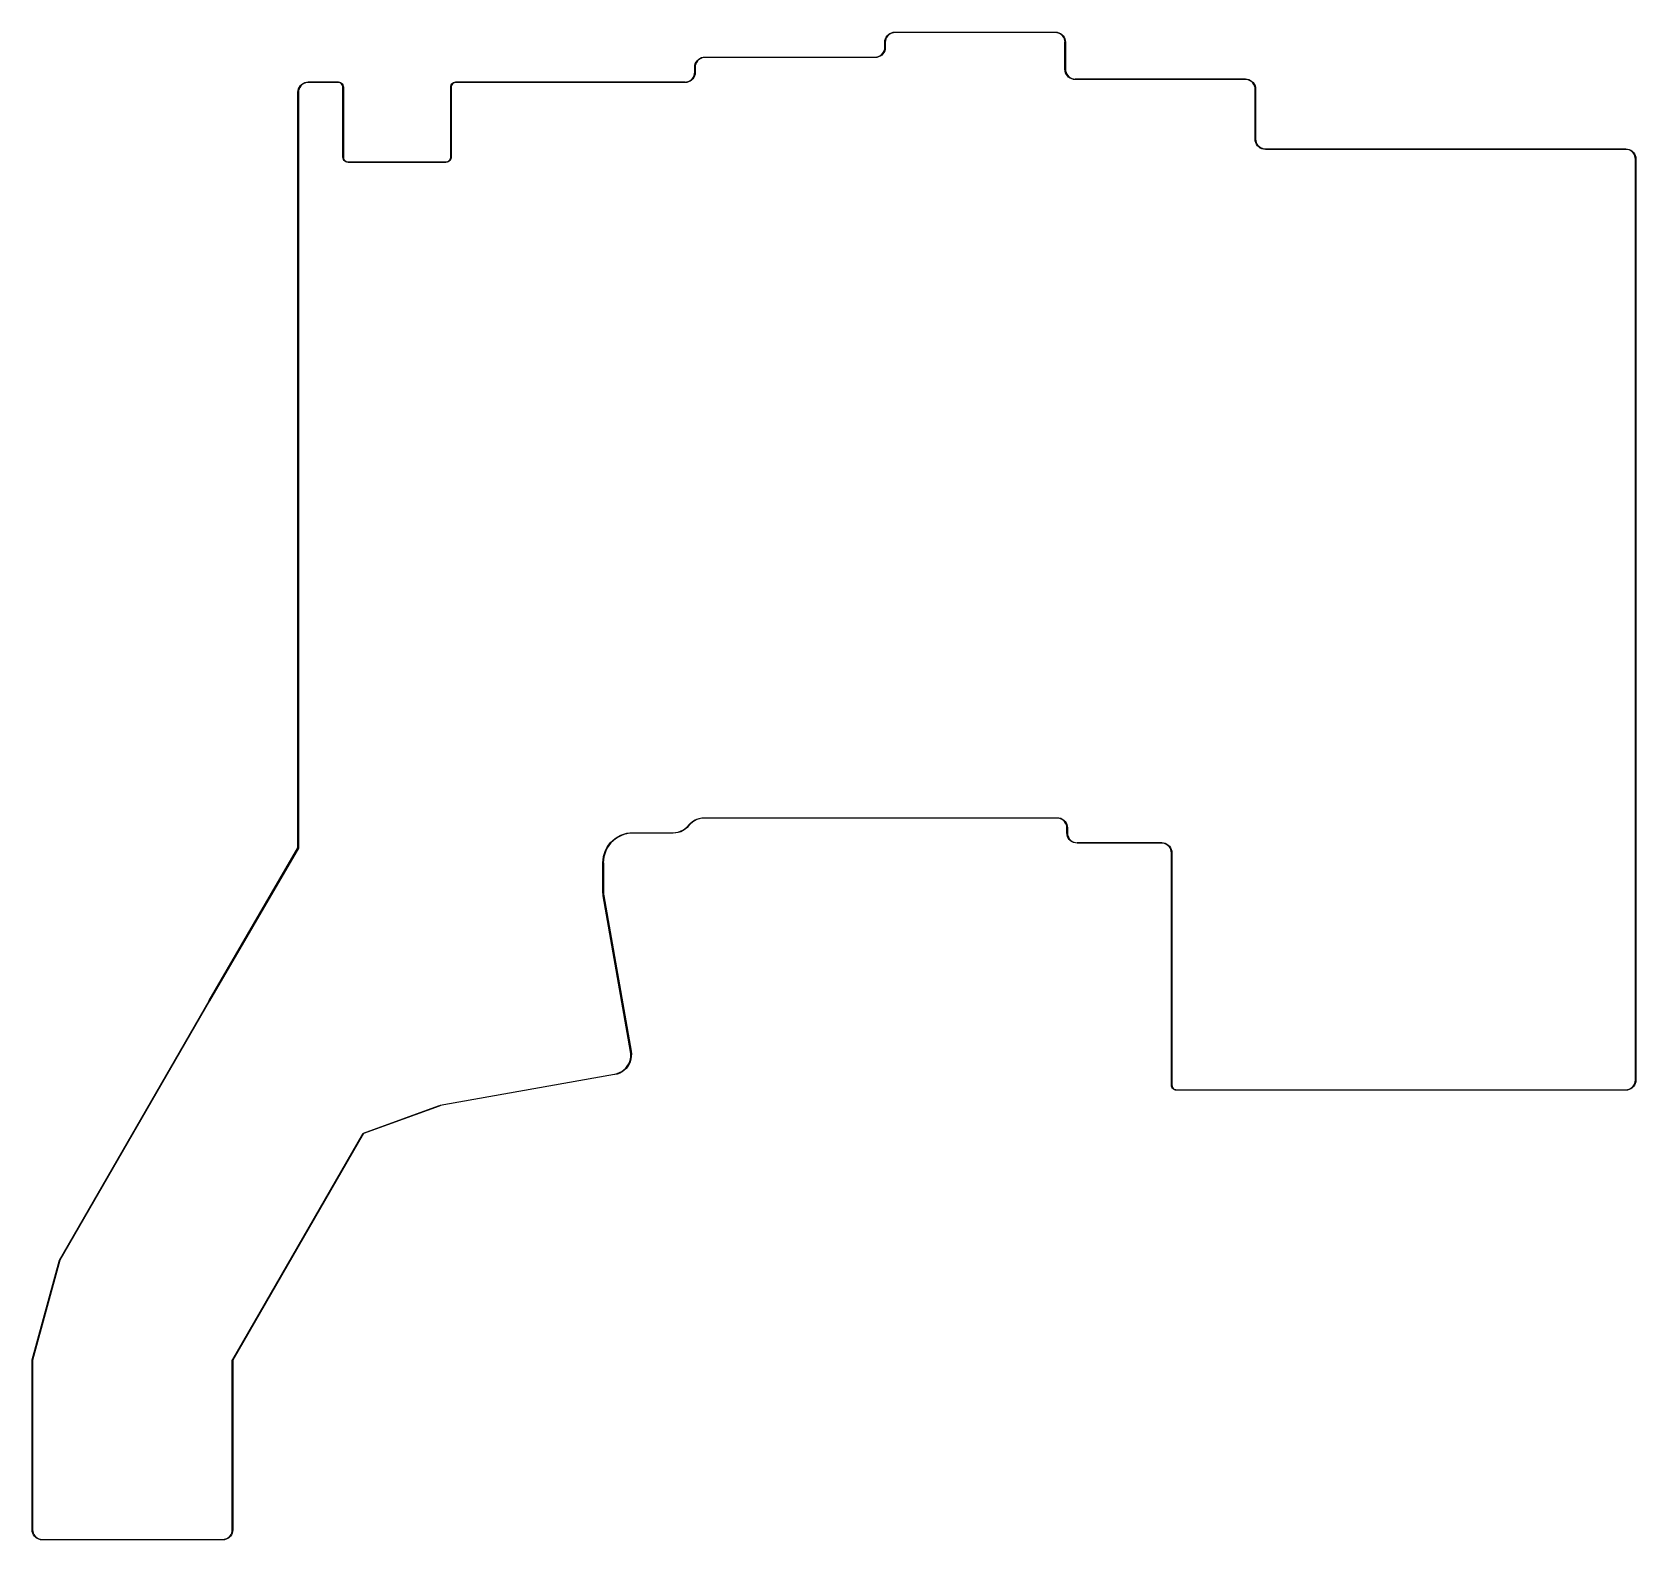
# Model space of a CAD drawing. Extents: x 62 to 222, y -188 to -37.
import ezdxf

# ---------------------------------------------------------------- set-up
doc = ezdxf.new("R2010")
doc.units = 0
doc.layers.add('BLACK', color=7, linetype='CONTINUOUS')

msp = doc.modelspace()

# ---------------------------------------------------------------- linework, layer by layer
at = {"layer": 'BLACK', "linetype": 'CONTINUOUS'}
for p, q in [((147.01, -38.2947), (147.026, -38.1167)), ((147.01, -38.7947), (147.01, -38.2947)), ((147.026, -38.1167), (147.072, -37.9441)), ((147.071, -38.1248), (147.057, -38.2873)), ((147.057, -38.2873), (147.06, -38.2947)), ((147.06, -38.2947), (147.06, -38.7947)), ((147.115, -37.96), (147.071, -38.1248)), ((147.072, -37.9441), (147.147, -37.7822)), ((147.187, -37.8053), (147.115, -37.96)), ((147.147, -37.7822), (147.25, -37.6358)), ((147.285, -37.6656), (147.187, -37.8053)), ((147.25, -37.6358), (147.376, -37.5095)), ((147.406, -37.545), (147.285, -37.6656)), ((147.376, -37.5095), (147.522, -37.407)), ((147.546, -37.4471), (147.406, -37.545)), ((147.522, -37.407), (147.684, -37.3315)), ((147.7, -37.375), (147.546, -37.4471)), ((147.684, -37.3315), (147.857, -37.2853)), ((147.865, -37.3308), (147.7, -37.375)), ((147.857, -37.2853), (148.035, -37.2697)), ((148.028, -37.3166), (147.865, -37.3308)), ((148.035, -37.3197), (148.028, -37.3166)), ((148.035, -37.2697), (148.035, -37.2697)), ((148.035, -37.2697), (164.085, -37.2697)), ((164.085, -37.3197), (148.035, -37.3197)), ((164.085, -37.2697), (164.263, -37.2853)), ((164.092, -37.3166), (164.085, -37.3197)), ((164.255, -37.3309), (164.092, -37.3166)), ((164.42, -37.375), (164.255, -37.3309)), ((164.263, -37.2853), (164.436, -37.3315)), ((164.574, -37.4471), (164.42, -37.375)), ((164.436, -37.3315), (164.597, -37.407)), ((164.714, -37.545), (164.574, -37.4471)), ((164.597, -37.407), (164.744, -37.5095)), ((164.835, -37.6656), (164.714, -37.545)), ((164.744, -37.5095), (164.87, -37.6359)), ((164.933, -37.8053), (164.835, -37.6656)), ((164.87, -37.6359), (164.973, -37.7822)), ((165.005, -37.96), (164.933, -37.8053)), ((164.973, -37.7822), (165.048, -37.9441)), ((165.049, -38.1248), (165.005, -37.96)), ((165.048, -37.9441), (165.094, -38.1167)), ((165.063, -38.2873), (165.049, -38.1248)), ((165.06, -38.2947), (165.063, -38.2873)), ((165.06, -40.9947), (165.06, -38.2947)), ((165.094, -38.1167), (165.11, -38.2947)), ((165.11, -38.2947), (165.11, -38.2947)), ((165.11, -38.2947), (165.11, -40.9947)), ((128.097, -40.2822), (128.2, -40.1358)), ((128.235, -40.1656), (128.137, -40.3053)), ((128.2, -40.1358), (128.326, -40.0095)), ((128.356, -40.045), (128.235, -40.1656)), ((128.326, -40.0095), (128.472, -39.907)), ((128.496, -39.9471), (128.356, -40.045)), ((128.472, -39.907), (128.634, -39.8315)), ((128.65, -39.875), (128.496, -39.9471)), ((128.634, -39.8315), (128.807, -39.7853)), ((128.815, -39.8308), (128.65, -39.875)), ((128.807, -39.7853), (128.985, -39.7697)), ((128.978, -39.8166), (128.815, -39.8308)), ((128.985, -39.8197), (128.978, -39.8166)), ((128.985, -39.7697), (128.985, -39.7697)), ((128.985, -39.7697), (146.035, -39.7697)), ((146.035, -39.8197), (128.985, -39.8197)), ((146.035, -39.7697), (146.042, -39.7728)), ((146.213, -39.8041), (146.035, -39.8197)), ((146.035, -39.8197), (146.035, -39.8197)), ((146.042, -39.7728), (146.205, -39.7586)), ((146.205, -39.7586), (146.37, -39.7144)), ((146.386, -39.7579), (146.213, -39.8041)), ((146.37, -39.7144), (146.524, -39.6423)), ((146.547, -39.6824), (146.386, -39.7579)), ((146.524, -39.6423), (146.664, -39.5444)), ((146.694, -39.5799), (146.547, -39.6824)), ((146.664, -39.5444), (146.785, -39.4238)), ((146.82, -39.4536), (146.694, -39.5799)), ((146.785, -39.4238), (146.883, -39.2841)), ((146.923, -39.3072), (146.82, -39.4536)), ((146.883, -39.2841), (146.955, -39.1294)), ((146.998, -39.1453), (146.923, -39.3072)), ((146.955, -39.1294), (146.999, -38.9647)), ((147.044, -38.9727), (146.998, -39.1453)), ((146.999, -38.9647), (147.013, -38.8021)), ((147.013, -38.8021), (147.01, -38.7947)), ((147.06, -38.7947), (147.044, -38.9727)), ((127.833, -41.7841), (127.905, -41.6294)), ((127.948, -41.6453), (127.873, -41.8072)), ((127.905, -41.6294), (127.949, -41.4647)), ((127.994, -41.4727), (127.948, -41.6453)), ((127.949, -41.4647), (127.963, -41.3021)), ((127.96, -40.7947), (127.976, -40.6167)), ((127.96, -41.2947), (127.96, -40.7947)), ((127.963, -41.3021), (127.96, -41.2947)), ((127.976, -40.6167), (128.022, -40.4441)), ((128.01, -41.2947), (127.994, -41.4727)), ((128.021, -40.6248), (128.007, -40.7873)), ((128.007, -40.7873), (128.01, -40.7947)), ((128.01, -40.7947), (128.01, -41.2947)), ((128.065, -40.46), (128.021, -40.6248)), ((128.022, -40.4441), (128.097, -40.2822)), ((128.137, -40.3053), (128.065, -40.46)), ((165.076, -41.1727), (165.06, -40.9947)), ((165.06, -40.9947), (165.06, -40.9947)), ((165.122, -41.3453), (165.076, -41.1727)), ((165.11, -40.9947), (165.107, -41.0022)), ((165.107, -41.0022), (165.121, -41.1647)), ((165.121, -41.1647), (165.165, -41.3295)), ((165.197, -41.5072), (165.122, -41.3453)), ((165.165, -41.3295), (165.237, -41.4841)), ((165.3, -41.6536), (165.197, -41.5072)), ((165.237, -41.4841), (165.335, -41.6238)), ((165.426, -41.7799), (165.3, -41.6536)), ((165.335, -41.6238), (165.456, -41.7445)), ((165.456, -41.7445), (165.596, -41.8423)), ((88.2141, -43.2947), (88.2296, -43.1167)), ((88.2141, -118.993), (88.2141, -43.2947)), ((88.2296, -43.1167), (88.2759, -42.9441)), ((88.2752, -43.1248), (88.261, -43.2873)), ((88.261, -43.2873), (88.264, -43.2947)), ((88.264, -43.2947), (88.264, -119)), ((88.3193, -42.96), (88.2752, -43.1248)), ((88.2759, -42.9441), (88.3514, -42.7822)), ((88.3914, -42.8053), (88.3193, -42.96)), ((88.3514, -42.7822), (88.4538, -42.6358)), ((88.4893, -42.6656), (88.3914, -42.8053)), ((88.4538, -42.6358), (88.5802, -42.5095)), ((88.6099, -42.5449), (88.4893, -42.6656)), ((88.5802, -42.5095), (88.7265, -42.407)), ((88.7497, -42.4471), (88.6099, -42.5449)), ((88.7265, -42.407), (88.8885, -42.3315)), ((88.9043, -42.375), (88.7497, -42.4471)), ((88.8885, -42.3315), (89.0611, -42.2852)), ((89.0691, -42.3308), (88.9043, -42.375)), ((89.0611, -42.2852), (89.239, -42.2696)), ((89.2315, -42.3166), (89.0691, -42.3308)), ((89.239, -42.3197), (89.2315, -42.3166)), ((89.239, -42.2696), (89.239, -42.2697)), ((89.239, -42.2697), (92.239, -42.2697)), ((92.239, -42.3197), (89.239, -42.3197)), ((92.239, -42.2697), (92.2391, -42.2697)), ((92.2466, -42.3166), (92.239, -42.3197)), ((92.2391, -42.2697), (92.2391, -42.2697)), ((92.2391, -42.2697), (92.3559, -42.2829)), ((92.363, -42.3319), (92.2466, -42.3166)), ((92.3559, -42.2829), (92.4668, -42.3217)), ((92.4786, -42.3798), (92.363, -42.3319)), ((92.4668, -42.3217), (92.5664, -42.3843)), ((92.5778, -42.456), (92.4786, -42.3798)), ((92.5664, -42.3843), (92.6495, -42.4674)), ((92.6539, -42.5552), (92.5778, -42.456)), ((92.6495, -42.4674), (92.712, -42.5669)), ((92.7018, -42.6707), (92.6539, -42.5552)), ((92.7171, -42.7873), (92.7018, -42.6707)), ((92.712, -42.5669), (92.7508, -42.6779)), ((92.7141, -42.7947), (92.7171, -42.7873)), ((92.7141, -49.7947), (92.7141, -42.7947)), ((92.7508, -42.6779), (92.764, -42.7945)), ((92.764, -42.7945), (92.764, -42.7947)), ((92.764, -42.7947), (92.764, -49.7947)), ((103.514, -42.7947), (103.527, -42.6779)), ((103.514, -49.7947), (103.514, -42.7947)), ((103.527, -42.6779), (103.566, -42.5669)), ((103.576, -42.6707), (103.561, -42.7872)), ((103.561, -42.7872), (103.564, -42.7947)), ((103.564, -42.7947), (103.564, -49.7947)), ((103.566, -42.5669), (103.629, -42.4674)), ((103.624, -42.5551), (103.576, -42.6707)), ((103.7, -42.4559), (103.624, -42.5551)), ((103.629, -42.4674), (103.712, -42.3842)), ((103.799, -42.3798), (103.7, -42.4559)), ((103.712, -42.3842), (103.811, -42.3217)), ((103.915, -42.3319), (103.799, -42.3798)), ((103.811, -42.3217), (103.922, -42.2828)), ((104.031, -42.3166), (103.915, -42.3319)), ((103.922, -42.2828), (104.039, -42.2696)), ((104.039, -42.3197), (104.031, -42.3166)), ((104.039, -42.2696), (104.039, -42.2697)), ((104.039, -42.2697), (104.039, -42.2697)), ((104.039, -42.2697), (104.039, -42.2697)), ((104.039, -42.2697), (126.985, -42.2697)), ((126.985, -42.3197), (104.039, -42.3197)), ((126.985, -42.2697), (126.992, -42.2728)), ((127.163, -42.3041), (126.985, -42.3197)), ((126.985, -42.3197), (126.985, -42.3197)), ((126.992, -42.2728), (127.155, -42.2586)), ((127.155, -42.2586), (127.32, -42.2144)), ((127.336, -42.2579), (127.163, -42.3041)), ((127.32, -42.2144), (127.474, -42.1423)), ((127.497, -42.1824), (127.336, -42.2579)), ((127.474, -42.1423), (127.614, -42.0444)), ((127.644, -42.0799), (127.497, -42.1824)), ((127.614, -42.0444), (127.735, -41.9238)), ((127.77, -41.9536), (127.644, -42.0799)), ((127.735, -41.9238), (127.833, -41.7841)), ((127.873, -41.8072), (127.77, -41.9536)), ((165.572, -41.8824), (165.426, -41.7799)), ((165.734, -41.9579), (165.572, -41.8824)), ((165.596, -41.8423), (165.75, -41.9144)), ((165.907, -42.0041), (165.734, -41.9579)), ((165.75, -41.9144), (165.915, -41.9586)), ((166.085, -42.0197), (165.907, -42.0041)), ((165.915, -41.9586), (166.078, -41.9728)), ((166.078, -41.9728), (166.085, -41.9697)), ((166.085, -41.9697), (183.135, -41.9697)), ((183.135, -42.0197), (166.085, -42.0197)), ((183.135, -41.9697), (183.313, -41.9853)), ((183.142, -42.0166), (183.135, -42.0197)), ((183.305, -42.0309), (183.142, -42.0166)), ((183.47, -42.075), (183.305, -42.0309)), ((183.313, -41.9853), (183.486, -42.0315)), ((183.624, -42.1471), (183.47, -42.075)), ((183.486, -42.0315), (183.647, -42.107)), ((183.764, -42.245), (183.624, -42.1471)), ((183.647, -42.107), (183.794, -42.2095)), ((183.885, -42.3656), (183.764, -42.245)), ((183.794, -42.2095), (183.92, -42.3359)), ((183.983, -42.5053), (183.885, -42.3656)), ((183.92, -42.3359), (184.023, -42.4822)), ((184.055, -42.66), (183.983, -42.5053)), ((184.023, -42.4822), (184.098, -42.6441)), ((184.099, -42.8248), (184.055, -42.66)), ((184.098, -42.6441), (184.144, -42.8167)), ((184.113, -42.9873), (184.099, -42.8248)), ((184.11, -42.9947), (184.113, -42.9873)), ((184.11, -47.9947), (184.11, -42.9947)), ((184.144, -42.8167), (184.16, -42.9947)), ((184.16, -42.9947), (184.16, -42.9947)), ((184.16, -42.9947), (184.16, -47.9947)), ((184.126, -48.1727), (184.11, -47.9947)), ((184.11, -47.9947), (184.11, -47.9947)), ((184.172, -48.3453), (184.126, -48.1727)), ((184.16, -47.9947), (184.157, -48.0022)), ((184.157, -48.0022), (184.171, -48.1647)), ((184.171, -48.1647), (184.215, -48.3295)), ((92.7141, -49.7948), (92.7141, -49.7947)), ((92.7273, -49.9115), (92.7141, -49.7948)), ((92.764, -49.7947), (92.761, -49.8021)), ((92.761, -49.8021), (92.7763, -49.9187)), ((103.502, -49.9187), (103.517, -49.8022)), ((103.517, -49.8022), (103.514, -49.7947)), ((103.564, -49.7947), (103.551, -49.9115)), ((184.247, -48.5072), (184.172, -48.3453)), ((184.215, -48.3295), (184.287, -48.4841)), ((184.35, -48.6536), (184.247, -48.5072)), ((184.287, -48.4841), (184.385, -48.6238)), ((184.476, -48.7799), (184.35, -48.6536)), ((184.385, -48.6238), (184.506, -48.7445)), ((184.622, -48.8824), (184.476, -48.7799)), ((184.506, -48.7445), (184.646, -48.8423)), ((184.784, -48.9579), (184.622, -48.8824)), ((184.646, -48.8423), (184.8, -48.9144)), ((184.957, -49.0041), (184.784, -48.9579)), ((184.8, -48.9144), (184.965, -48.9586)), ((185.135, -49.0197), (184.957, -49.0041)), ((184.965, -48.9586), (185.128, -48.9728)), ((185.128, -48.9728), (185.135, -48.9697)), ((185.135, -48.9697), (221.235, -48.9697)), ((221.235, -49.0197), (185.135, -49.0197)), ((221.235, -48.9697), (221.413, -48.9853)), ((221.242, -49.0166), (221.235, -49.0197)), ((221.405, -49.0309), (221.242, -49.0166)), ((221.57, -49.075), (221.405, -49.0309)), ((221.413, -48.9853), (221.586, -49.0315)), ((221.724, -49.1471), (221.57, -49.075)), ((221.586, -49.0315), (221.747, -49.107)), ((221.864, -49.245), (221.724, -49.1471)), ((221.747, -49.107), (221.894, -49.2095)), ((221.985, -49.3656), (221.864, -49.245)), ((221.894, -49.2095), (222.02, -49.3359)), ((222.083, -49.5053), (221.985, -49.3656)), ((222.02, -49.3359), (222.123, -49.4822)), ((222.155, -49.66), (222.083, -49.5053)), ((222.123, -49.4822), (222.198, -49.6441)), ((222.199, -49.8248), (222.155, -49.66)), ((222.198, -49.6441), (222.244, -49.8167)), ((92.7661, -50.0225), (92.7273, -49.9115)), ((92.8286, -50.122), (92.7661, -50.0225)), ((92.7763, -49.9187), (92.8242, -50.0342)), ((92.8242, -50.0342), (92.9003, -50.1335)), ((92.9117, -50.2052), (92.8286, -50.122)), ((92.9003, -50.1335), (92.9995, -50.2096)), ((93.0113, -50.2677), (92.9117, -50.2052)), ((92.9995, -50.2096), (93.1151, -50.2575)), ((93.1222, -50.3065), (93.0113, -50.2677)), ((93.1151, -50.2575), (93.2315, -50.2728)), ((93.239, -50.3197), (93.1222, -50.3065)), ((93.2315, -50.2728), (93.239, -50.2697)), ((93.239, -50.2697), (103.039, -50.2697)), ((103.039, -50.3197), (93.239, -50.3197)), ((103.039, -50.2697), (103.047, -50.2728)), ((103.156, -50.3066), (103.039, -50.3197)), ((103.039, -50.3197), (103.039, -50.3197)), ((103.047, -50.2728), (103.163, -50.2575)), ((103.267, -50.2677), (103.156, -50.3066)), ((103.163, -50.2575), (103.279, -50.2096)), ((103.366, -50.2052), (103.267, -50.2677)), ((103.279, -50.2096), (103.378, -50.1335)), ((103.45, -50.122), (103.366, -50.2052)), ((103.378, -50.1335), (103.454, -50.0343)), ((103.512, -50.0225), (103.45, -50.122)), ((103.454, -50.0343), (103.502, -49.9187)), ((103.551, -49.9115), (103.512, -50.0225)), ((222.213, -49.9873), (222.199, -49.8248)), ((222.21, -49.9947), (222.213, -49.9873)), ((222.21, -142.245), (222.21, -49.9947)), ((222.244, -49.8167), (222.26, -49.9947)), ((222.26, -49.9947), (222.26, -49.9947)), ((222.26, -49.9947), (222.26, -142.245)), ((126.54, -117.33), (126.768, -117.22)), ((126.791, -117.26), (126.557, -117.372)), ((126.768, -117.22), (126.98, -117.082)), ((127.008, -117.119), (126.791, -117.26)), ((126.98, -117.082), (127.173, -116.919)), ((127.205, -116.952), (127.008, -117.119)), ((127.173, -116.919), (127.338, -116.738)), ((127.38, -116.76), (127.205, -116.952)), ((127.338, -116.738), (127.341, -116.729)), ((127.341, -116.729), (127.515, -116.538)), ((127.341, -116.729), (127.341, -116.729)), ((127.382, -116.751), (127.38, -116.76)), ((127.38, -116.76), (127.38, -116.76)), ((127.547, -116.571), (127.382, -116.751)), ((127.515, -116.538), (127.713, -116.37)), ((127.74, -116.407), (127.547, -116.571)), ((127.713, -116.37), (127.93, -116.229)), ((127.952, -116.269), (127.74, -116.407)), ((127.93, -116.229), (128.163, -116.117)), ((128.18, -116.16), (127.952, -116.269)), ((128.163, -116.117), (128.409, -116.036)), ((128.421, -116.08), (128.18, -116.16)), ((128.409, -116.036), (128.663, -115.986)), ((128.669, -116.032), (128.421, -116.08)), ((128.663, -115.986), (128.921, -115.97)), ((128.913, -116.016), (128.669, -116.032)), ((128.921, -116.02), (128.913, -116.016)), ((128.921, -115.97), (128.921, -115.97)), ((128.921, -115.97), (164.276, -115.97)), ((164.276, -116.02), (128.921, -116.02)), ((164.276, -115.97), (164.454, -115.985)), ((164.284, -116.017), (164.276, -116.02)), ((164.446, -116.031), (164.284, -116.017)), ((164.611, -116.075), (164.446, -116.031)), ((164.454, -115.985), (164.627, -116.032)), ((164.766, -116.147), (164.611, -116.075)), ((164.627, -116.032), (164.789, -116.107)), ((164.906, -116.245), (164.766, -116.147)), ((164.789, -116.107), (164.935, -116.21)), ((165.026, -116.366), (164.906, -116.245)), ((164.935, -116.21), (165.062, -116.336)), ((165.124, -116.505), (165.026, -116.366)), ((165.062, -116.336), (165.164, -116.482)), ((165.196, -116.66), (165.124, -116.505)), ((165.164, -116.482), (165.24, -116.644)), ((165.24, -116.825), (165.196, -116.66)), ((165.24, -116.644), (165.286, -116.817)), ((165.254, -116.987), (165.24, -116.825)), ((165.251, -116.995), (165.254, -116.987)), ((165.251, -117.495), (165.251, -116.995)), ((165.286, -116.817), (165.301, -116.995)), ((165.301, -116.995), (165.301, -116.995)), ((165.301, -116.995), (165.301, -117.495)), ((119.165, -118.982), (119.338, -118.717)), ((119.375, -118.744), (119.205, -119.005)), ((119.338, -118.717), (119.537, -118.471)), ((119.571, -118.501), (119.375, -118.744)), ((119.537, -118.471), (119.761, -118.247)), ((119.792, -118.281), (119.571, -118.501)), ((119.761, -118.247), (120.007, -118.047)), ((120.034, -118.085), (119.792, -118.281)), ((120.007, -118.047), (120.272, -117.875)), ((120.295, -117.915), (120.034, -118.085)), ((120.272, -117.875), (120.555, -117.731)), ((120.573, -117.773), (120.295, -117.915)), ((120.555, -117.731), (120.85, -117.618)), ((120.864, -117.661), (120.573, -117.773)), ((120.85, -117.618), (121.156, -117.536)), ((121.166, -117.581), (120.864, -117.661)), ((121.156, -117.536), (121.469, -117.486)), ((121.474, -117.532), (121.166, -117.581)), ((121.469, -117.486), (121.785, -117.47)), ((121.776, -117.516), (121.474, -117.532)), ((121.785, -117.52), (121.776, -117.516)), ((121.785, -117.47), (121.785, -117.47)), ((121.785, -117.47), (125.799, -117.47)), ((125.799, -117.52), (121.785, -117.52)), ((125.799, -117.47), (125.807, -117.473)), ((126.057, -117.503), (125.799, -117.52)), ((125.799, -117.52), (125.799, -117.52)), ((125.807, -117.473), (126.052, -117.458)), ((126.052, -117.458), (126.3, -117.409)), ((126.312, -117.454), (126.057, -117.503)), ((126.3, -117.409), (126.54, -117.33)), ((126.557, -117.372), (126.312, -117.454)), ((165.267, -117.673), (165.251, -117.495)), ((165.251, -117.495), (165.251, -117.495)), ((165.313, -117.845), (165.267, -117.673)), ((165.301, -117.495), (165.298, -117.502)), ((165.298, -117.502), (165.313, -117.665)), ((165.313, -117.665), (165.357, -117.829)), ((165.389, -118.007), (165.313, -117.845)), ((165.357, -117.829), (165.429, -117.984)), ((165.491, -118.154), (165.389, -118.007)), ((165.429, -117.984), (165.527, -118.124)), ((165.618, -118.28), (165.491, -118.154)), ((165.527, -118.124), (165.647, -118.244)), ((165.764, -118.382), (165.618, -118.28)), ((165.647, -118.244), (165.787, -118.342)), ((165.926, -118.458), (165.764, -118.382)), ((165.787, -118.342), (165.942, -118.414)), ((166.098, -118.504), (165.926, -118.458)), ((165.942, -118.414), (166.106, -118.459)), ((166.276, -118.52), (166.098, -118.504)), ((166.106, -118.459), (166.269, -118.473)), ((166.269, -118.473), (166.276, -118.47)), ((166.276, -118.47), (174.746, -118.47)), ((174.746, -118.52), (166.276, -118.52)), ((174.746, -118.47), (174.924, -118.485)), ((174.754, -118.517), (174.746, -118.52)), ((174.916, -118.531), (174.754, -118.517)), ((175.081, -118.575), (174.916, -118.531)), ((174.924, -118.485), (175.097, -118.532)), ((175.236, -118.647), (175.081, -118.575)), ((175.097, -118.532), (175.259, -118.607)), ((175.375, -118.745), (175.236, -118.647)), ((175.259, -118.607), (175.405, -118.71)), ((175.496, -118.866), (175.375, -118.745)), ((175.405, -118.71), (175.532, -118.836)), ((175.594, -119.005), (175.496, -118.866)), ((175.532, -118.836), (175.634, -118.982)), ((79.3178, -134.292), (88.2141, -118.993)), ((88.2607, -119.013), (79.3627, -134.315)), ((88.2615, -119.006), (88.2607, -119.013)), ((88.264, -119), (88.2615, -119.006)), ((118.76, -120.495), (118.777, -120.179)), ((118.76, -123.284), (118.76, -120.495)), ((118.777, -120.179), (118.826, -119.866)), ((118.822, -120.183), (118.806, -120.486)), ((118.806, -120.486), (118.81, -120.495)), ((118.81, -120.495), (118.81, -123.284)), ((118.871, -119.875), (118.822, -120.183)), ((118.826, -119.866), (118.908, -119.56)), ((118.952, -119.574), (118.871, -119.875)), ((118.908, -119.56), (119.022, -119.264)), ((119.063, -119.283), (118.952, -119.574)), ((119.022, -119.264), (119.165, -118.982)), ((119.205, -119.005), (119.063, -119.283)), ((175.666, -119.16), (175.594, -119.005)), ((175.634, -118.982), (175.71, -119.144)), ((175.71, -119.325), (175.666, -119.16)), ((175.71, -119.144), (175.756, -119.317)), ((175.724, -119.487), (175.71, -119.325)), ((175.721, -119.495), (175.724, -119.487)), ((175.721, -142.745), (175.721, -119.495)), ((175.756, -119.317), (175.771, -119.495)), ((175.771, -119.495), (175.771, -119.495)), ((175.771, -119.495), (175.771, -142.745)), ((118.765, -123.459), (118.76, -123.284)), ((118.76, -123.284), (118.76, -123.284)), ((118.78, -123.633), (118.765, -123.459)), ((118.805, -123.806), (118.78, -123.633)), ((118.81, -123.284), (118.809, -123.286)), ((118.809, -123.286), (118.814, -123.456)), ((118.81, -123.284), (118.81, -123.284)), ((118.814, -123.456), (118.829, -123.627)), ((118.829, -123.627), (118.853, -123.795)), ((121.536, -139.376), (118.805, -123.806)), ((118.853, -123.795), (118.855, -123.798)), ((118.855, -123.798), (121.585, -139.367)), ((64.3177, -160.283), (79.3161, -134.305)), ((79.361, -134.327), (64.3626, -160.305)), ((79.3161, -134.305), (79.3178, -134.292)), ((79.3627, -134.315), (79.361, -134.327)), ((121.541, -139.384), (121.536, -139.376)), ((121.568, -139.633), (121.541, -139.384)), ((121.562, -139.891), (121.568, -139.633)), ((121.585, -139.367), (121.585, -139.367)), ((121.585, -139.367), (121.614, -139.631)), ((121.614, -139.631), (121.608, -139.895)), ((120.428, -141.511), (120.654, -141.387)), ((120.654, -141.387), (120.863, -141.234)), ((120.892, -141.269), (120.679, -141.425)), ((120.863, -141.234), (121.05, -141.055)), ((121.084, -141.086), (120.892, -141.269)), ((121.05, -141.055), (121.212, -140.853)), ((121.249, -140.879), (121.084, -141.086)), ((121.212, -140.853), (121.346, -140.632)), ((121.387, -140.653), (121.249, -140.879)), ((121.346, -140.632), (121.45, -140.395)), ((121.493, -140.411), (121.387, -140.653)), ((121.45, -140.395), (121.523, -140.147)), ((121.568, -140.157), (121.493, -140.411)), ((121.523, -140.147), (121.562, -139.891)), ((121.608, -139.895), (121.568, -140.157)), ((102.822, -144.686), (119.934, -141.662)), ((119.943, -141.711), (102.831, -144.736)), ((119.934, -141.662), (119.934, -141.662)), ((119.934, -141.662), (119.944, -141.664)), ((120.2, -141.648), (119.943, -141.711)), ((119.943, -141.711), (119.943, -141.711)), ((119.944, -141.664), (120.186, -141.605)), ((120.186, -141.605), (120.428, -141.511)), ((120.447, -141.552), (120.2, -141.648)), ((120.679, -141.425), (120.447, -141.552)), ((175.735, -142.862), (175.721, -142.745)), ((175.721, -142.745), (175.721, -142.745)), ((175.773, -142.972), (175.735, -142.862)), ((175.771, -142.745), (175.768, -142.752)), ((175.768, -142.752), (175.784, -142.869)), ((175.836, -143.072), (175.773, -142.972)), ((175.784, -142.869), (175.831, -142.984)), ((175.831, -142.984), (175.908, -143.083)), ((221.724, -143.092), (221.864, -142.994)), ((221.864, -142.994), (221.985, -142.874)), ((222.02, -142.904), (221.894, -143.03)), ((221.985, -142.874), (222.083, -142.734)), ((222.123, -142.757), (222.02, -142.904)), ((222.083, -142.734), (222.155, -142.579)), ((222.198, -142.595), (222.123, -142.757)), ((222.155, -142.579), (222.199, -142.415)), ((222.244, -142.423), (222.198, -142.595)), ((222.199, -142.415), (222.213, -142.252)), ((222.213, -142.252), (222.21, -142.245)), ((222.26, -142.245), (222.244, -142.423)), ((175.919, -143.155), (175.836, -143.072)), ((175.908, -143.083), (176.007, -143.16)), ((176.019, -143.218), (175.919, -143.155)), ((176.007, -143.16), (176.122, -143.207)), ((176.13, -143.257), (176.019, -143.218)), ((176.122, -143.207), (176.239, -143.223)), ((176.246, -143.27), (176.13, -143.257)), ((176.239, -143.223), (176.241, -143.222)), ((176.239, -143.223), (176.239, -143.223)), ((176.241, -143.222), (176.246, -143.22)), ((176.246, -143.22), (221.235, -143.22)), ((221.235, -143.27), (176.246, -143.27)), ((221.235, -143.22), (221.242, -143.223)), ((221.413, -143.254), (221.235, -143.27)), ((221.235, -143.27), (221.235, -143.27)), ((221.242, -143.223), (221.405, -143.209)), ((221.405, -143.209), (221.57, -143.164)), ((221.586, -143.208), (221.413, -143.254)), ((221.57, -143.164), (221.724, -143.092)), ((221.747, -143.132), (221.586, -143.208)), ((221.894, -143.03), (221.747, -143.132)), ((94.764, -147.56), (102.306, -144.83)), ((102.344, -144.87), (94.7896, -147.604)), ((102.306, -144.83), (102.314, -144.823)), ((102.314, -144.823), (102.481, -144.767)), ((102.353, -144.861), (102.344, -144.87)), ((102.495, -144.814), (102.353, -144.861)), ((102.481, -144.767), (102.65, -144.722)), ((102.661, -144.769), (102.495, -144.814)), ((102.65, -144.722), (102.822, -144.686)), ((102.828, -144.735), (102.661, -144.769)), ((102.822, -144.686), (102.822, -144.686)), ((102.831, -144.736), (102.828, -144.735)), ((102.831, -144.736), (102.831, -144.736)), ((81.6382, -170.283), (94.7509, -147.571)), ((94.7896, -147.604), (81.6849, -170.302)), ((94.7509, -147.571), (94.7577, -147.566)), ((94.7577, -147.566), (94.764, -147.56)), ((61.5759, -170.289), (64.3153, -160.289)), ((64.3626, -160.305), (61.625, -170.299)), ((64.3153, -160.289), (64.3173, -160.286)), ((64.3173, -160.286), (64.3177, -160.283)), ((61.575, -170.295), (61.5763, -170.292)), ((61.575, -187.295), (61.575, -170.295)), ((61.5763, -170.292), (61.5759, -170.289)), ((61.625, -170.299), (61.625, -187.295)), ((81.6349, -170.295), (81.6374, -170.289)), ((81.6349, -187.295), (81.6349, -170.295)), ((81.6374, -170.289), (81.6382, -170.283)), ((81.6849, -170.302), (81.6849, -187.295)), ((61.5906, -187.473), (61.575, -187.295)), ((61.575, -187.295), (61.575, -187.295)), ((61.6368, -187.646), (61.5906, -187.473)), ((61.625, -187.295), (61.6219, -187.303)), ((61.6219, -187.303), (61.6362, -187.465)), ((61.6362, -187.465), (61.6803, -187.63)), ((61.7123, -187.808), (61.6368, -187.646)), ((61.6803, -187.63), (61.7524, -187.785)), ((61.8148, -187.954), (61.7123, -187.808)), ((61.7524, -187.785), (61.8503, -187.924)), ((61.9411, -188.08), (61.8148, -187.954)), ((61.8503, -187.924), (61.9709, -188.045)), ((81.289, -188.045), (81.4096, -187.924)), ((81.4451, -187.954), (81.3188, -188.08)), ((81.4096, -187.924), (81.5075, -187.785)), ((81.5476, -187.808), (81.4451, -187.954)), ((81.5075, -187.785), (81.5796, -187.63)), ((81.6231, -187.646), (81.5476, -187.808)), ((81.5796, -187.63), (81.6237, -187.465)), ((81.6693, -187.473), (81.6231, -187.646)), ((81.6237, -187.465), (81.638, -187.303)), ((81.638, -187.303), (81.6349, -187.295)), ((81.638, -187.303), (81.638, -187.303)), ((81.6849, -187.295), (81.6693, -187.473)), ((62.0875, -188.183), (61.9411, -188.08)), ((61.9709, -188.045), (62.1106, -188.143)), ((62.2494, -188.258), (62.0875, -188.183)), ((62.1106, -188.143), (62.2653, -188.215)), ((62.422, -188.305), (62.2494, -188.258)), ((62.2653, -188.215), (62.43, -188.259)), ((62.6, -188.32), (62.422, -188.305)), ((62.43, -188.259), (62.5926, -188.273)), ((62.5926, -188.273), (62.6, -188.27)), ((62.6, -188.27), (80.6599, -188.27)), ((80.6599, -188.32), (62.6, -188.32)), ((80.6599, -188.27), (80.6673, -188.273)), ((80.8379, -188.305), (80.6599, -188.32)), ((80.6599, -188.32), (80.6599, -188.32)), ((80.6673, -188.273), (80.8298, -188.259)), ((80.8298, -188.259), (80.9946, -188.215)), ((81.0105, -188.258), (80.8379, -188.305)), ((80.9946, -188.215), (81.1493, -188.143)), ((81.1724, -188.183), (81.0105, -188.258)), ((81.1493, -188.143), (81.289, -188.045)), ((81.3188, -188.08), (81.1724, -188.183))]:
    msp.add_line(p, q, dxfattribs=at)

doc.saveas('drawing.dxf')
